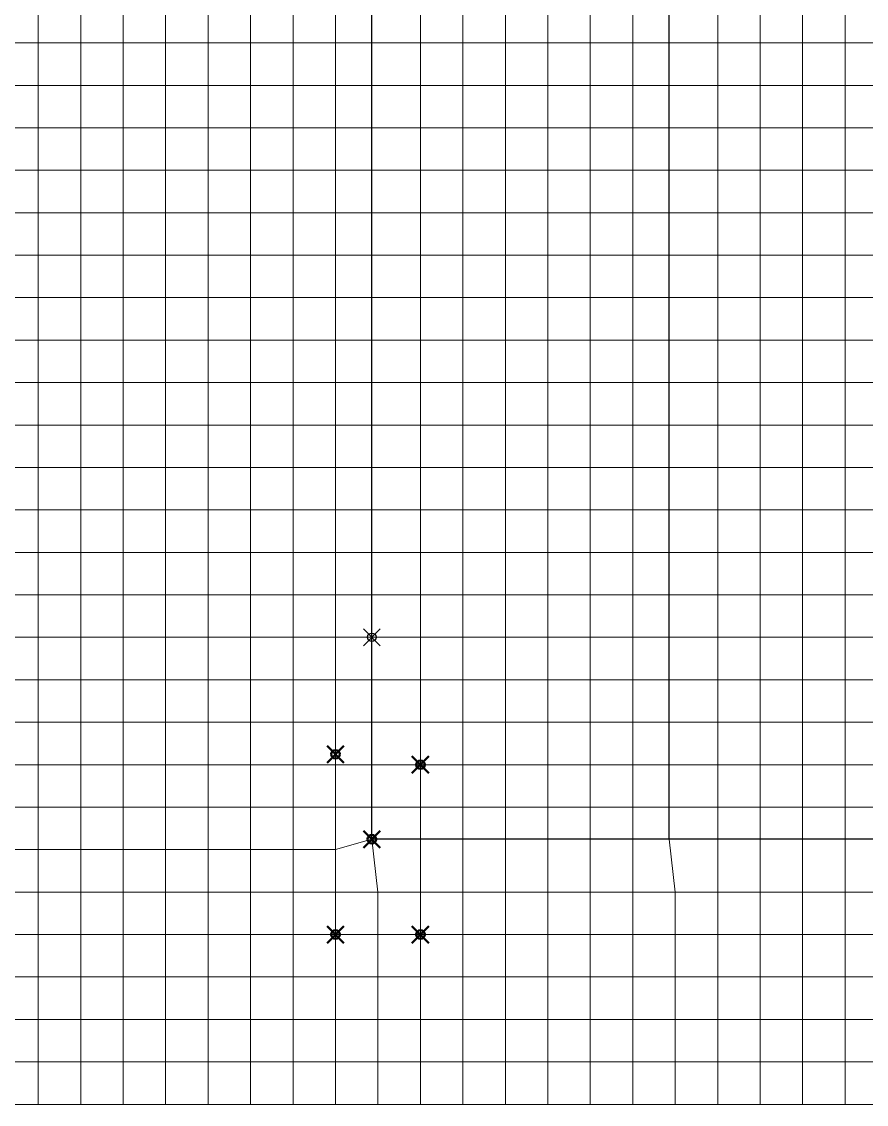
# Model space of a CAD drawing. Header units: inches. Extents: x 0 to 43.9, y -17.3 to 19.6.
# Drawn here: x 11.65 to 16.62, y 0 to 6.38 of the extents above; entities that cross this region are included whole.
import ezdxf

# ---------------------------------------------------------------- set-up
doc = ezdxf.new("R2010")
doc.units = ezdxf.units.IN
doc.header["$MEASUREMENT"] = 0
doc.header["$PDMODE"] = 35
doc.header["$PDSIZE"] = 0.05
doc.layers.add('POINTS', color=5, linetype='Continuous')
for name, color, linetype, lineweight in [('SAP.Columns', 170, 'Continuous', 50), ('SAP.Deck', 41, 'Continuous', 15), ('SAP.Slab 30cm', 11, 'Continuous', 15), ('SAP.Steel BeaM', 130, 'Continuous', 30), ('SAP.WL Load', 104, 'Continuous', 20)]:
    doc.layers.add(name, color=color, linetype=linetype, lineweight=lineweight)

msp = doc.modelspace()

# ---------------------------------------------------------------- linework, layer by layer
at = {"layer": 'POINTS'}
msp.add_point((13.7139, 2.75), dxfattribs=at)
at = {"layer": 'SAP.Columns'}
for p in [(13.5, 2.0612), (14, 2), (13.7139, 1.5612), (13.5, 1), (14, 1)]:
    msp.add_point(p, dxfattribs=at)
at = {"layer": 'SAP.Deck'}
for points in [[(13.7139, 6.25), (14, 6.25), (14, 6.5), (13.7139, 6.5)], [(14, 6.25), (14.25, 6.25), (14.25, 6.5), (14, 6.5)], [(14.25, 6.25), (14.5, 6.25), (14.5, 6.5), (14.25, 6.5)], [(14.5, 6.25), (14.75, 6.25), (14.75, 6.5), (14.5, 6.5)], [(14.75, 6.25), (15, 6.25), (15, 6.5), (14.75, 6.5)], [(15, 6.25), (15.25, 6.25), (15.25, 6.5), (15, 6.5)], [(15.25, 6.25), (15.4639, 6.25), (15.4639, 6.5), (15.25, 6.5)], [(15.4639, 6.25), (15.75, 6.25), (15.75, 6.5), (15.4639, 6.5)], [(15.75, 6.25), (16, 6.25), (16, 6.5), (15.75, 6.5)], [(16, 6.25), (16.25, 6.25), (16.25, 6.5), (16, 6.5)], [(16.25, 6.25), (16.5, 6.25), (16.5, 6.5), (16.25, 6.5)], [(16.5, 6.25), (16.75, 6.25), (16.75, 6.5), (16.5, 6.5)], [(13.7139, 6), (14, 6), (14, 6.25), (13.7139, 6.25)], [(14, 6), (14.25, 6), (14.25, 6.25), (14, 6.25)], [(14.25, 6), (14.5, 6), (14.5, 6.25), (14.25, 6.25)], [(14.5, 6), (14.75, 6), (14.75, 6.25), (14.5, 6.25)], [(14.75, 6), (15, 6), (15, 6.25), (14.75, 6.25)], [(15, 6), (15.25, 6), (15.25, 6.25), (15, 6.25)], [(15.25, 6), (15.4639, 6), (15.4639, 6.25), (15.25, 6.25)], [(15.4639, 6), (15.75, 6), (15.75, 6.25), (15.4639, 6.25)], [(15.75, 6), (16, 6), (16, 6.25), (15.75, 6.25)], [(16, 6), (16.25, 6), (16.25, 6.25), (16, 6.25)], [(16.25, 6), (16.5, 6), (16.5, 6.25), (16.25, 6.25)], [(16.5, 6), (16.75, 6), (16.75, 6.25), (16.5, 6.25)], [(13.7139, 5.75), (14, 5.75), (14, 6), (13.7139, 6)], [(14, 5.75), (14.25, 5.75), (14.25, 6), (14, 6)], [(14.25, 5.75), (14.5, 5.75), (14.5, 6), (14.25, 6)], [(14.5, 5.75), (14.75, 5.75), (14.75, 6), (14.5, 6)], [(14.75, 5.75), (15, 5.75), (15, 6), (14.75, 6)], [(15, 5.75), (15.25, 5.75), (15.25, 6), (15, 6)], [(15.25, 5.75), (15.4639, 5.75), (15.4639, 6), (15.25, 6)], [(15.4639, 5.75), (15.75, 5.75), (15.75, 6), (15.4639, 6)], [(15.75, 5.75), (16, 5.75), (16, 6), (15.75, 6)], [(16, 5.75), (16.25, 5.75), (16.25, 6), (16, 6)], [(16.25, 5.75), (16.5, 5.75), (16.5, 6), (16.25, 6)], [(16.5, 5.75), (16.75, 5.75), (16.75, 6), (16.5, 6)], [(13.7139, 5.5), (14, 5.5), (14, 5.75), (13.7139, 5.75)], [(14, 5.5), (14.25, 5.5), (14.25, 5.75), (14, 5.75)], [(14.25, 5.5), (14.5, 5.5), (14.5, 5.75), (14.25, 5.75)], [(14.5, 5.5), (14.75, 5.5), (14.75, 5.75), (14.5, 5.75)], [(14.75, 5.5), (15, 5.5), (15, 5.75), (14.75, 5.75)], [(15, 5.5), (15.25, 5.5), (15.25, 5.75), (15, 5.75)], [(15.25, 5.5), (15.4639, 5.5), (15.4639, 5.75), (15.25, 5.75)], [(15.4639, 5.5), (15.75, 5.5), (15.75, 5.75), (15.4639, 5.75)], [(15.75, 5.5), (16, 5.5), (16, 5.75), (15.75, 5.75)], [(16, 5.5), (16.25, 5.5), (16.25, 5.75), (16, 5.75)], [(16.25, 5.5), (16.5, 5.5), (16.5, 5.75), (16.25, 5.75)], [(16.5, 5.5), (16.75, 5.5), (16.75, 5.75), (16.5, 5.75)], [(13.7139, 5.25), (14, 5.25), (14, 5.5), (13.7139, 5.5)], [(14, 5.25), (14.25, 5.25), (14.25, 5.5), (14, 5.5)], [(14.25, 5.25), (14.5, 5.25), (14.5, 5.5), (14.25, 5.5)], [(14.5, 5.25), (14.75, 5.25), (14.75, 5.5), (14.5, 5.5)], [(14.75, 5.25), (15, 5.25), (15, 5.5), (14.75, 5.5)], [(15, 5.25), (15.25, 5.25), (15.25, 5.5), (15, 5.5)], [(15.25, 5.25), (15.4639, 5.25), (15.4639, 5.5), (15.25, 5.5)], [(15.4639, 5.25), (15.75, 5.25), (15.75, 5.5), (15.4639, 5.5)], [(15.75, 5.25), (16, 5.25), (16, 5.5), (15.75, 5.5)], [(16, 5.25), (16.25, 5.25), (16.25, 5.5), (16, 5.5)], [(16.25, 5.25), (16.5, 5.25), (16.5, 5.5), (16.25, 5.5)], [(16.5, 5.25), (16.75, 5.25), (16.75, 5.5), (16.5, 5.5)], [(13.7139, 5), (14, 5), (14, 5.25), (13.7139, 5.25)], [(14, 5), (14.25, 5), (14.25, 5.25), (14, 5.25)], [(14.25, 5), (14.5, 5), (14.5, 5.25), (14.25, 5.25)], [(14.5, 5), (14.75, 5), (14.75, 5.25), (14.5, 5.25)], [(14.75, 5), (15, 5), (15, 5.25), (14.75, 5.25)], [(15, 5), (15.25, 5), (15.25, 5.25), (15, 5.25)], [(15.25, 5), (15.4639, 5), (15.4639, 5.25), (15.25, 5.25)], [(15.4639, 5), (15.75, 5), (15.75, 5.25), (15.4639, 5.25)], [(15.75, 5), (16, 5), (16, 5.25), (15.75, 5.25)], [(16, 5), (16.25, 5), (16.25, 5.25), (16, 5.25)], [(16.25, 5), (16.5, 5), (16.5, 5.25), (16.25, 5.25)], [(16.5, 5), (16.75, 5), (16.75, 5.25), (16.5, 5.25)], [(13.7139, 4.75), (14, 4.75), (14, 5), (13.7139, 5)], [(14, 4.75), (14.25, 4.75), (14.25, 5), (14, 5)], [(14.25, 4.75), (14.5, 4.75), (14.5, 5), (14.25, 5)], [(14.5, 4.75), (14.75, 4.75), (14.75, 5), (14.5, 5)], [(14.75, 4.75), (15, 4.75), (15, 5), (14.75, 5)], [(15, 4.75), (15.25, 4.75), (15.25, 5), (15, 5)], [(15.25, 4.75), (15.4639, 4.75), (15.4639, 5), (15.25, 5)], [(15.4639, 4.75), (15.75, 4.75), (15.75, 5), (15.4639, 5)], [(15.75, 4.75), (16, 4.75), (16, 5), (15.75, 5)], [(16, 4.75), (16.25, 4.75), (16.25, 5), (16, 5)], [(16.25, 4.75), (16.5, 4.75), (16.5, 5), (16.25, 5)], [(16.5, 4.75), (16.75, 4.75), (16.75, 5), (16.5, 5)], [(13.7139, 4.5), (14, 4.5), (14, 4.75), (13.7139, 4.75)], [(14, 4.5), (14.25, 4.5), (14.25, 4.75), (14, 4.75)], [(14.25, 4.5), (14.5, 4.5), (14.5, 4.75), (14.25, 4.75)], [(14.5, 4.5), (14.75, 4.5), (14.75, 4.75), (14.5, 4.75)], [(14.75, 4.5), (15, 4.5), (15, 4.75), (14.75, 4.75)], [(15, 4.5), (15.25, 4.5), (15.25, 4.75), (15, 4.75)], [(15.25, 4.5), (15.4639, 4.5), (15.4639, 4.75), (15.25, 4.75)], [(15.4639, 4.5), (15.75, 4.5), (15.75, 4.75), (15.4639, 4.75)], [(15.75, 4.5), (16, 4.5), (16, 4.75), (15.75, 4.75)], [(16, 4.5), (16.25, 4.5), (16.25, 4.75), (16, 4.75)], [(16.25, 4.5), (16.5, 4.5), (16.5, 4.75), (16.25, 4.75)], [(16.5, 4.5), (16.75, 4.5), (16.75, 4.75), (16.5, 4.75)], [(13.7139, 4.25), (14, 4.25), (14, 4.5), (13.7139, 4.5)], [(14, 4.25), (14.25, 4.25), (14.25, 4.5), (14, 4.5)], [(14.25, 4.25), (14.5, 4.25), (14.5, 4.5), (14.25, 4.5)], [(14.5, 4.25), (14.75, 4.25), (14.75, 4.5), (14.5, 4.5)], [(14.75, 4.25), (15, 4.25), (15, 4.5), (14.75, 4.5)], [(15, 4.25), (15.25, 4.25), (15.25, 4.5), (15, 4.5)], [(15.25, 4.25), (15.4639, 4.25), (15.4639, 4.5), (15.25, 4.5)], [(15.4639, 4.25), (15.75, 4.25), (15.75, 4.5), (15.4639, 4.5)], [(15.75, 4.25), (16, 4.25), (16, 4.5), (15.75, 4.5)], [(16, 4.25), (16.25, 4.25), (16.25, 4.5), (16, 4.5)], [(16.25, 4.25), (16.5, 4.25), (16.5, 4.5), (16.25, 4.5)], [(16.5, 4.25), (16.75, 4.25), (16.75, 4.5), (16.5, 4.5)], [(13.7139, 4), (14, 4), (14, 4.25), (13.7139, 4.25)], [(14, 4), (14.25, 4), (14.25, 4.25), (14, 4.25)], [(14.25, 4), (14.5, 4), (14.5, 4.25), (14.25, 4.25)], [(14.5, 4), (14.75, 4), (14.75, 4.25), (14.5, 4.25)], [(14.75, 4), (15, 4), (15, 4.25), (14.75, 4.25)], [(15, 4), (15.25, 4), (15.25, 4.25), (15, 4.25)], [(15.25, 4), (15.4639, 4), (15.4639, 4.25), (15.25, 4.25)], [(15.4639, 4), (15.75, 4), (15.75, 4.25), (15.4639, 4.25)], [(15.75, 4), (16, 4), (16, 4.25), (15.75, 4.25)], [(16, 4), (16.25, 4), (16.25, 4.25), (16, 4.25)], [(16.25, 4), (16.5, 4), (16.5, 4.25), (16.25, 4.25)], [(16.5, 4), (16.75, 4), (16.75, 4.25), (16.5, 4.25)], [(13.7139, 3.75), (14, 3.75), (14, 4), (13.7139, 4)], [(14, 3.75), (14.25, 3.75), (14.25, 4), (14, 4)], [(14.25, 3.75), (14.5, 3.75), (14.5, 4), (14.25, 4)], [(14.5, 3.75), (14.75, 3.75), (14.75, 4), (14.5, 4)], [(14.75, 3.75), (15, 3.75), (15, 4), (14.75, 4)], [(15, 3.75), (15.25, 3.75), (15.25, 4), (15, 4)], [(15.25, 3.75), (15.4639, 3.75), (15.4639, 4), (15.25, 4)], [(15.4639, 3.75), (15.75, 3.75), (15.75, 4), (15.4639, 4)], [(15.75, 3.75), (16, 3.75), (16, 4), (15.75, 4)], [(16, 3.75), (16.25, 3.75), (16.25, 4), (16, 4)], [(16.25, 3.75), (16.5, 3.75), (16.5, 4), (16.25, 4)], [(16.5, 3.75), (16.75, 3.75), (16.75, 4), (16.5, 4)], [(13.7139, 3.5), (14, 3.5), (14, 3.75), (13.7139, 3.75)], [(14, 3.5), (14.25, 3.5), (14.25, 3.75), (14, 3.75)], [(14.25, 3.5), (14.5, 3.5), (14.5, 3.75), (14.25, 3.75)], [(14.5, 3.5), (14.75, 3.5), (14.75, 3.75), (14.5, 3.75)], [(14.75, 3.5), (15, 3.5), (15, 3.75), (14.75, 3.75)], [(15, 3.5), (15.25, 3.5), (15.25, 3.75), (15, 3.75)], [(15.25, 3.5), (15.4639, 3.5), (15.4639, 3.75), (15.25, 3.75)], [(15.4639, 3.5), (15.75, 3.5), (15.75, 3.75), (15.4639, 3.75)], [(15.75, 3.5), (16, 3.5), (16, 3.75), (15.75, 3.75)], [(16, 3.5), (16.25, 3.5), (16.25, 3.75), (16, 3.75)], [(16.25, 3.5), (16.5, 3.5), (16.5, 3.75), (16.25, 3.75)], [(16.5, 3.5), (16.75, 3.5), (16.75, 3.75), (16.5, 3.75)], [(13.7139, 3.25), (14, 3.25), (14, 3.5), (13.7139, 3.5)], [(14, 3.25), (14.25, 3.25), (14.25, 3.5), (14, 3.5)], [(14.25, 3.25), (14.5, 3.25), (14.5, 3.5), (14.25, 3.5)], [(14.5, 3.25), (14.75, 3.25), (14.75, 3.5), (14.5, 3.5)], [(14.75, 3.25), (15, 3.25), (15, 3.5), (14.75, 3.5)], [(15, 3.25), (15.25, 3.25), (15.25, 3.5), (15, 3.5)], [(15.25, 3.25), (15.4639, 3.25), (15.4639, 3.5), (15.25, 3.5)], [(15.4639, 3.25), (15.75, 3.25), (15.75, 3.5), (15.4639, 3.5)], [(15.75, 3.25), (16, 3.25), (16, 3.5), (15.75, 3.5)], [(16, 3.25), (16.25, 3.25), (16.25, 3.5), (16, 3.5)], [(16.25, 3.25), (16.5, 3.25), (16.5, 3.5), (16.25, 3.5)], [(16.5, 3.25), (16.75, 3.25), (16.75, 3.5), (16.5, 3.5)], [(13.7139, 3), (14, 3), (14, 3.25), (13.7139, 3.25)], [(14, 3), (14.25, 3), (14.25, 3.25), (14, 3.25)], [(14.25, 3), (14.5, 3), (14.5, 3.25), (14.25, 3.25)], [(14.5, 3), (14.75, 3), (14.75, 3.25), (14.5, 3.25)], [(14.75, 3), (15, 3), (15, 3.25), (14.75, 3.25)], [(15, 3), (15.25, 3), (15.25, 3.25), (15, 3.25)], [(15.25, 3), (15.4639, 3), (15.4639, 3.25), (15.25, 3.25)], [(15.4639, 3), (15.75, 3), (15.75, 3.25), (15.4639, 3.25)], [(15.75, 3), (16, 3), (16, 3.25), (15.75, 3.25)], [(16, 3), (16.25, 3), (16.25, 3.25), (16, 3.25)], [(16.25, 3), (16.5, 3), (16.5, 3.25), (16.25, 3.25)], [(16.5, 3), (16.75, 3), (16.75, 3.25), (16.5, 3.25)], [(13.7139, 2.75), (14, 2.75), (14, 3), (13.7139, 3)], [(14, 2.75), (14.25, 2.75), (14.25, 3), (14, 3)], [(14.25, 2.75), (14.5, 2.75), (14.5, 3), (14.25, 3)], [(14.5, 2.75), (14.75, 2.75), (14.75, 3), (14.5, 3)], [(14.75, 2.75), (15, 2.75), (15, 3), (14.75, 3)], [(15, 2.75), (15.25, 2.75), (15.25, 3), (15, 3)], [(15.25, 2.75), (15.4639, 2.75), (15.4639, 3), (15.25, 3)], [(15.4639, 2.75), (15.75, 2.75), (15.75, 3), (15.4639, 3)], [(15.75, 2.75), (16, 2.75), (16, 3), (15.75, 3)], [(16, 2.75), (16.25, 2.75), (16.25, 3), (16, 3)], [(16.25, 2.75), (16.5, 2.75), (16.5, 3), (16.25, 3)], [(16.5, 2.75), (16.75, 2.75), (16.75, 3), (16.5, 3)], [(13.7139, 2.5), (14, 2.5), (14, 2.75), (13.7139, 2.75)], [(14, 2.5), (14.25, 2.5), (14.25, 2.75), (14, 2.75)], [(14.25, 2.5), (14.5, 2.5), (14.5, 2.75), (14.25, 2.75)], [(14.5, 2.5), (14.75, 2.5), (14.75, 2.75), (14.5, 2.75)], [(14.75, 2.5), (15, 2.5), (15, 2.75), (14.75, 2.75)], [(15, 2.5), (15.25, 2.5), (15.25, 2.75), (15, 2.75)], [(15.25, 2.5), (15.4639, 2.5), (15.4639, 2.75), (15.25, 2.75)], [(15.4639, 2.5), (15.75, 2.5), (15.75, 2.75), (15.4639, 2.75)], [(15.75, 2.5), (16, 2.5), (16, 2.75), (15.75, 2.75)], [(16, 2.5), (16.25, 2.5), (16.25, 2.75), (16, 2.75)], [(16.25, 2.5), (16.5, 2.5), (16.5, 2.75), (16.25, 2.75)], [(16.5, 2.5), (16.75, 2.5), (16.75, 2.75), (16.5, 2.75)], [(13.7139, 2.25), (14, 2.25), (14, 2.5), (13.7139, 2.5)], [(14, 2.25), (14.25, 2.25), (14.25, 2.5), (14, 2.5)], [(14.25, 2.25), (14.5, 2.25), (14.5, 2.5), (14.25, 2.5)], [(14.5, 2.25), (14.75, 2.25), (14.75, 2.5), (14.5, 2.5)], [(14.75, 2.25), (15, 2.25), (15, 2.5), (14.75, 2.5)], [(15, 2.25), (15.25, 2.25), (15.25, 2.5), (15, 2.5)], [(15.25, 2.25), (15.4639, 2.25), (15.4639, 2.5), (15.25, 2.5)], [(15.4639, 2.25), (15.75, 2.25), (15.75, 2.5), (15.4639, 2.5)], [(15.75, 2.25), (16, 2.25), (16, 2.5), (15.75, 2.5)], [(16, 2.25), (16.25, 2.25), (16.25, 2.5), (16, 2.5)], [(16.25, 2.25), (16.5, 2.25), (16.5, 2.5), (16.25, 2.5)], [(16.5, 2.25), (16.75, 2.25), (16.75, 2.5), (16.5, 2.5)], [(13.7139, 2), (14, 2), (14, 2.25), (13.7139, 2.25)], [(14, 2), (14.25, 2), (14.25, 2.25), (14, 2.25)], [(14.25, 2), (14.5, 2), (14.5, 2.25), (14.25, 2.25)], [(14.5, 2), (14.75, 2), (14.75, 2.25), (14.5, 2.25)], [(14.75, 2), (15, 2), (15, 2.25), (14.75, 2.25)], [(15, 2), (15.25, 2), (15.25, 2.25), (15, 2.25)], [(15.25, 2), (15.4639, 2), (15.4639, 2.25), (15.25, 2.25)], [(15.4639, 2), (15.75, 2), (15.75, 2.25), (15.4639, 2.25)], [(15.75, 2), (16, 2), (16, 2.25), (15.75, 2.25)], [(16, 2), (16.25, 2), (16.25, 2.25), (16, 2.25)], [(16.25, 2), (16.5, 2), (16.5, 2.25), (16.25, 2.25)], [(16.5, 2), (16.75, 2), (16.75, 2.25), (16.5, 2.25)], [(13.7139, 1.75), (14, 1.75), (14, 2), (13.7139, 2)], [(14, 1.75), (14.25, 1.75), (14.25, 2), (14, 2)], [(14.25, 1.75), (14.5, 1.75), (14.5, 2), (14.25, 2)], [(14.5, 1.75), (14.75, 1.75), (14.75, 2), (14.5, 2)], [(14.75, 1.75), (15, 1.75), (15, 2), (14.75, 2)], [(15, 1.75), (15.25, 1.75), (15.25, 2), (15, 2)], [(15.25, 1.75), (15.4639, 1.75), (15.4639, 2), (15.25, 2)], [(15.4639, 1.75), (15.75, 1.75), (15.75, 2), (15.4639, 2)], [(15.75, 1.75), (16, 1.75), (16, 2), (15.75, 2)], [(16, 1.75), (16.25, 1.75), (16.25, 2), (16, 2)], [(16.25, 1.75), (16.5, 1.75), (16.5, 2), (16.25, 2)], [(16.5, 1.75), (16.75, 1.75), (16.75, 2), (16.5, 2)], [(13.7139, 1.5612), (14, 1.5612), (14, 1.75), (13.7139, 1.75)], [(14, 1.5612), (14.25, 1.5612), (14.25, 1.75), (14, 1.75)], [(14.25, 1.5612), (14.5, 1.5612), (14.5, 1.75), (14.25, 1.75)], [(14.5, 1.5612), (14.75, 1.5612), (14.75, 1.75), (14.5, 1.75)], [(14.75, 1.5612), (15, 1.5612), (15, 1.75), (14.75, 1.75)], [(15, 1.5612), (15.25, 1.5612), (15.25, 1.75), (15, 1.75)], [(15.25, 1.5612), (15.4639, 1.5612), (15.4639, 1.75), (15.25, 1.75)], [(15.4639, 1.5612), (15.75, 1.5612), (15.75, 1.75), (15.4639, 1.75)], [(15.75, 1.5612), (16, 1.5612), (16, 1.75), (15.75, 1.75)], [(16, 1.5612), (16.25, 1.5612), (16.25, 1.75), (16, 1.75)], [(16.25, 1.5612), (16.5, 1.5612), (16.5, 1.75), (16.25, 1.75)], [(16.5, 1.5612), (16.75, 1.5612), (16.75, 1.75), (16.5, 1.75)]]:
    msp.add_3dface(points, dxfattribs=at)
at = {"layer": 'SAP.Slab 30cm'}
for points in [[(11.5, 6.25), (11.75, 6.25), (11.75, 6.5), (11.5, 6.5)], [(11.75, 6.25), (12, 6.25), (12, 6.5), (11.75, 6.5)], [(12, 6.25), (12.25, 6.25), (12.25, 6.5), (12, 6.5)], [(12.25, 6.25), (12.5, 6.25), (12.5, 6.5), (12.25, 6.5)], [(12.5, 6.25), (12.75, 6.25), (12.75, 6.5), (12.5, 6.5)], [(12.75, 6.25), (13, 6.25), (13, 6.5), (12.75, 6.5)], [(13, 6.25), (13.25, 6.25), (13.25, 6.5), (13, 6.5)], [(13.25, 6.25), (13.5, 6.25), (13.5, 6.5), (13.25, 6.5)], [(13.5, 6.25), (13.7139, 6.25), (13.7139, 6.5), (13.5, 6.5)], [(11.5, 6), (11.75, 6), (11.75, 6.25), (11.5, 6.25)], [(11.75, 6), (12, 6), (12, 6.25), (11.75, 6.25)], [(12, 6), (12.25, 6), (12.25, 6.25), (12, 6.25)], [(12.25, 6), (12.5, 6), (12.5, 6.25), (12.25, 6.25)], [(12.5, 6), (12.75, 6), (12.75, 6.25), (12.5, 6.25)], [(12.75, 6), (13, 6), (13, 6.25), (12.75, 6.25)], [(13, 6), (13.25, 6), (13.25, 6.25), (13, 6.25)], [(13.25, 6), (13.5, 6), (13.5, 6.25), (13.25, 6.25)], [(13.5, 6), (13.7139, 6), (13.7139, 6.25), (13.5, 6.25)], [(11.5, 5.75), (11.75, 5.75), (11.75, 6), (11.5, 6)], [(11.75, 5.75), (12, 5.75), (12, 6), (11.75, 6)], [(12, 5.75), (12.25, 5.75), (12.25, 6), (12, 6)], [(12.25, 5.75), (12.5, 5.75), (12.5, 6), (12.25, 6)], [(12.5, 5.75), (12.75, 5.75), (12.75, 6), (12.5, 6)], [(12.75, 5.75), (13, 5.75), (13, 6), (12.75, 6)], [(13, 5.75), (13.25, 5.75), (13.25, 6), (13, 6)], [(13.25, 5.75), (13.5, 5.75), (13.5, 6), (13.25, 6)], [(13.5, 5.75), (13.7139, 5.75), (13.7139, 6), (13.5, 6)], [(11.5, 5.5), (11.75, 5.5), (11.75, 5.75), (11.5, 5.75)], [(11.75, 5.5), (12, 5.5), (12, 5.75), (11.75, 5.75)], [(12, 5.5), (12.25, 5.5), (12.25, 5.75), (12, 5.75)], [(12.25, 5.5), (12.5, 5.5), (12.5, 5.75), (12.25, 5.75)], [(12.5, 5.5), (12.75, 5.5), (12.75, 5.75), (12.5, 5.75)], [(12.75, 5.5), (13, 5.5), (13, 5.75), (12.75, 5.75)], [(13, 5.5), (13.25, 5.5), (13.25, 5.75), (13, 5.75)], [(13.25, 5.5), (13.5, 5.5), (13.5, 5.75), (13.25, 5.75)], [(13.5, 5.5), (13.7139, 5.5), (13.7139, 5.75), (13.5, 5.75)], [(11.5, 5.25), (11.75, 5.25), (11.75, 5.5), (11.5, 5.5)], [(11.75, 5.25), (12, 5.25), (12, 5.5), (11.75, 5.5)], [(12, 5.25), (12.25, 5.25), (12.25, 5.5), (12, 5.5)], [(12.25, 5.25), (12.5, 5.25), (12.5, 5.5), (12.25, 5.5)], [(12.5, 5.25), (12.75, 5.25), (12.75, 5.5), (12.5, 5.5)], [(12.75, 5.25), (13, 5.25), (13, 5.5), (12.75, 5.5)], [(13, 5.25), (13.25, 5.25), (13.25, 5.5), (13, 5.5)], [(13.25, 5.25), (13.5, 5.25), (13.5, 5.5), (13.25, 5.5)], [(13.5, 5.25), (13.7139, 5.25), (13.7139, 5.5), (13.5, 5.5)], [(11.5, 5), (11.75, 5), (11.75, 5.25), (11.5, 5.25)], [(11.75, 5), (12, 5), (12, 5.25), (11.75, 5.25)], [(12, 5), (12.25, 5), (12.25, 5.25), (12, 5.25)], [(12.25, 5), (12.5, 5), (12.5, 5.25), (12.25, 5.25)], [(12.5, 5), (12.75, 5), (12.75, 5.25), (12.5, 5.25)], [(12.75, 5), (13, 5), (13, 5.25), (12.75, 5.25)], [(13, 5), (13.25, 5), (13.25, 5.25), (13, 5.25)], [(13.25, 5), (13.5, 5), (13.5, 5.25), (13.25, 5.25)], [(13.5, 5), (13.7139, 5), (13.7139, 5.25), (13.5, 5.25)], [(11.5, 4.75), (11.75, 4.75), (11.75, 5), (11.5, 5)], [(11.75, 4.75), (12, 4.75), (12, 5), (11.75, 5)], [(12, 4.75), (12.25, 4.75), (12.25, 5), (12, 5)], [(12.25, 4.75), (12.5, 4.75), (12.5, 5), (12.25, 5)], [(12.5, 4.75), (12.75, 4.75), (12.75, 5), (12.5, 5)], [(12.75, 4.75), (13, 4.75), (13, 5), (12.75, 5)], [(13, 4.75), (13.25, 4.75), (13.25, 5), (13, 5)], [(13.25, 4.75), (13.5, 4.75), (13.5, 5), (13.25, 5)], [(13.5, 4.75), (13.7139, 4.75), (13.7139, 5), (13.5, 5)], [(11.5, 4.5), (11.75, 4.5), (11.75, 4.75), (11.5, 4.75)], [(11.75, 4.5), (12, 4.5), (12, 4.75), (11.75, 4.75)], [(12, 4.5), (12.25, 4.5), (12.25, 4.75), (12, 4.75)], [(12.25, 4.5), (12.5, 4.5), (12.5, 4.75), (12.25, 4.75)], [(12.5, 4.5), (12.75, 4.5), (12.75, 4.75), (12.5, 4.75)], [(12.75, 4.5), (13, 4.5), (13, 4.75), (12.75, 4.75)], [(13, 4.5), (13.25, 4.5), (13.25, 4.75), (13, 4.75)], [(13.25, 4.5), (13.5, 4.5), (13.5, 4.75), (13.25, 4.75)], [(13.5, 4.5), (13.7139, 4.5), (13.7139, 4.75), (13.5, 4.75)], [(11.5, 4.25), (11.75, 4.25), (11.75, 4.5), (11.5, 4.5)], [(11.75, 4.25), (12, 4.25), (12, 4.5), (11.75, 4.5)], [(12, 4.25), (12.25, 4.25), (12.25, 4.5), (12, 4.5)], [(12.25, 4.25), (12.5, 4.25), (12.5, 4.5), (12.25, 4.5)], [(12.5, 4.25), (12.75, 4.25), (12.75, 4.5), (12.5, 4.5)], [(12.75, 4.25), (13, 4.25), (13, 4.5), (12.75, 4.5)], [(13, 4.25), (13.25, 4.25), (13.25, 4.5), (13, 4.5)], [(13.25, 4.25), (13.5, 4.25), (13.5, 4.5), (13.25, 4.5)], [(13.5, 4.25), (13.7139, 4.25), (13.7139, 4.5), (13.5, 4.5)], [(11.5, 4), (11.75, 4), (11.75, 4.25), (11.5, 4.25)], [(11.75, 4), (12, 4), (12, 4.25), (11.75, 4.25)], [(12, 4), (12.25, 4), (12.25, 4.25), (12, 4.25)], [(12.25, 4), (12.5, 4), (12.5, 4.25), (12.25, 4.25)], [(12.5, 4), (12.75, 4), (12.75, 4.25), (12.5, 4.25)], [(12.75, 4), (13, 4), (13, 4.25), (12.75, 4.25)], [(13, 4), (13.25, 4), (13.25, 4.25), (13, 4.25)], [(13.25, 4), (13.5, 4), (13.5, 4.25), (13.25, 4.25)], [(13.5, 4), (13.7139, 4), (13.7139, 4.25), (13.5, 4.25)], [(11.5, 3.75), (11.75, 3.75), (11.75, 4), (11.5, 4)], [(11.75, 3.75), (12, 3.75), (12, 4), (11.75, 4)], [(12, 3.75), (12.25, 3.75), (12.25, 4), (12, 4)], [(12.25, 3.75), (12.5, 3.75), (12.5, 4), (12.25, 4)], [(12.5, 3.75), (12.75, 3.75), (12.75, 4), (12.5, 4)], [(12.75, 3.75), (13, 3.75), (13, 4), (12.75, 4)], [(13, 3.75), (13.25, 3.75), (13.25, 4), (13, 4)], [(13.25, 3.75), (13.5, 3.75), (13.5, 4), (13.25, 4)], [(13.5, 3.75), (13.7139, 3.75), (13.7139, 4), (13.5, 4)], [(11.5, 3.5), (11.75, 3.5), (11.75, 3.75), (11.5, 3.75)], [(11.75, 3.5), (12, 3.5), (12, 3.75), (11.75, 3.75)], [(12, 3.5), (12.25, 3.5), (12.25, 3.75), (12, 3.75)], [(12.25, 3.5), (12.5, 3.5), (12.5, 3.75), (12.25, 3.75)], [(12.5, 3.5), (12.75, 3.5), (12.75, 3.75), (12.5, 3.75)], [(12.75, 3.5), (13, 3.5), (13, 3.75), (12.75, 3.75)], [(13, 3.5), (13.25, 3.5), (13.25, 3.75), (13, 3.75)], [(13.25, 3.5), (13.5, 3.5), (13.5, 3.75), (13.25, 3.75)], [(13.5, 3.5), (13.7139, 3.5), (13.7139, 3.75), (13.5, 3.75)], [(11.5, 3.25), (11.75, 3.25), (11.75, 3.5), (11.5, 3.5)], [(11.75, 3.25), (12, 3.25), (12, 3.5), (11.75, 3.5)], [(12, 3.25), (12.25, 3.25), (12.25, 3.5), (12, 3.5)], [(12.25, 3.25), (12.5, 3.25), (12.5, 3.5), (12.25, 3.5)], [(12.5, 3.25), (12.75, 3.25), (12.75, 3.5), (12.5, 3.5)], [(12.75, 3.25), (13, 3.25), (13, 3.5), (12.75, 3.5)], [(13, 3.25), (13.25, 3.25), (13.25, 3.5), (13, 3.5)], [(13.25, 3.25), (13.5, 3.25), (13.5, 3.5), (13.25, 3.5)], [(13.5, 3.25), (13.7139, 3.25), (13.7139, 3.5), (13.5, 3.5)], [(11.5, 3), (11.75, 3), (11.75, 3.25), (11.5, 3.25)], [(11.75, 3), (12, 3), (12, 3.25), (11.75, 3.25)], [(12, 3), (12.25, 3), (12.25, 3.25), (12, 3.25)], [(12.25, 3), (12.5, 3), (12.5, 3.25), (12.25, 3.25)], [(12.5, 3), (12.75, 3), (12.75, 3.25), (12.5, 3.25)], [(12.75, 3), (13, 3), (13, 3.25), (12.75, 3.25)], [(13, 3), (13.25, 3), (13.25, 3.25), (13, 3.25)], [(13.25, 3), (13.5, 3), (13.5, 3.25), (13.25, 3.25)], [(13.5, 3), (13.7139, 3), (13.7139, 3.25), (13.5, 3.25)], [(11.5, 2.75), (11.75, 2.75), (11.75, 3), (11.5, 3)], [(11.75, 2.75), (12, 2.75), (12, 3), (11.75, 3)], [(12, 2.75), (12.25, 2.75), (12.25, 3), (12, 3)], [(12.25, 2.75), (12.5, 2.75), (12.5, 3), (12.25, 3)], [(12.5, 2.75), (12.75, 2.75), (12.75, 3), (12.5, 3)], [(12.75, 2.75), (13, 2.75), (13, 3), (12.75, 3)], [(13, 2.75), (13.25, 2.75), (13.25, 3), (13, 3)], [(13.25, 2.75), (13.5, 2.75), (13.5, 3), (13.25, 3)], [(13.5, 2.75), (13.7139, 2.75), (13.7139, 3), (13.5, 3)], [(11.5, 2.5), (11.75, 2.5), (11.75, 2.75), (11.5, 2.75)], [(11.75, 2.5), (12, 2.5), (12, 2.75), (11.75, 2.75)], [(12, 2.5), (12.25, 2.5), (12.25, 2.75), (12, 2.75)], [(12.25, 2.5), (12.5, 2.5), (12.5, 2.75), (12.25, 2.75)], [(12.5, 2.5), (12.75, 2.5), (12.75, 2.75), (12.5, 2.75)], [(12.75, 2.5), (13, 2.5), (13, 2.75), (12.75, 2.75)], [(13, 2.5), (13.25, 2.5), (13.25, 2.75), (13, 2.75)], [(13.25, 2.5), (13.5, 2.5), (13.5, 2.75), (13.25, 2.75)], [(13.5, 2.5), (13.7139, 2.5), (13.7139, 2.75), (13.5, 2.75)], [(11.5, 2.25), (11.75, 2.25), (11.75, 2.5), (11.5, 2.5)], [(11.75, 2.25), (12, 2.25), (12, 2.5), (11.75, 2.5)], [(12, 2.25), (12.25, 2.25), (12.25, 2.5), (12, 2.5)], [(12.25, 2.25), (12.5, 2.25), (12.5, 2.5), (12.25, 2.5)], [(12.5, 2.25), (12.75, 2.25), (12.75, 2.5), (12.5, 2.5)], [(12.75, 2.25), (13, 2.25), (13, 2.5), (12.75, 2.5)], [(13, 2.25), (13.25, 2.25), (13.25, 2.5), (13, 2.5)], [(13.25, 2.25), (13.5, 2.25), (13.5, 2.5), (13.25, 2.5)], [(13.5, 2.25), (13.7139, 2.25), (13.7139, 2.5), (13.5, 2.5)], [(11.5, 2), (11.75, 2), (11.75, 2.25), (11.5, 2.25)], [(11.75, 2), (12, 2), (12, 2.25), (11.75, 2.25)], [(12, 2), (12.25, 2), (12.25, 2.25), (12, 2.25)], [(12.25, 2), (12.5, 2), (12.5, 2.25), (12.25, 2.25)], [(12.5, 2), (12.75, 2), (12.75, 2.25), (12.5, 2.25)], [(12.75, 2), (13, 2), (13, 2.25), (12.75, 2.25)], [(13, 2), (13.25, 2), (13.25, 2.25), (13, 2.25)], [(13.25, 2), (13.5, 2), (13.5, 2.25), (13.25, 2.25)], [(13.5, 2), (13.7139, 2), (13.7139, 2.25), (13.5, 2.25)], [(11.5, 1.75), (11.75, 1.75), (11.75, 2), (11.5, 2)], [(11.75, 1.75), (12, 1.75), (12, 2), (11.75, 2)], [(12, 1.75), (12.25, 1.75), (12.25, 2), (12, 2)], [(12.25, 1.75), (12.5, 1.75), (12.5, 2), (12.25, 2)], [(12.5, 1.75), (12.75, 1.75), (12.75, 2), (12.5, 2)], [(12.75, 1.75), (13, 1.75), (13, 2), (12.75, 2)], [(13, 1.75), (13.25, 1.75), (13.25, 2), (13, 2)], [(13.25, 1.75), (13.5, 1.75), (13.5, 2), (13.25, 2)], [(13.5, 1.75), (13.7139, 1.75), (13.7139, 2), (13.5, 2)], [(11.5, 1.5), (11.75, 1.5), (11.75, 1.75), (11.5, 1.75)], [(11.75, 1.5), (12, 1.5), (12, 1.75), (11.75, 1.75)], [(12, 1.5), (12.25, 1.5), (12.25, 1.75), (12, 1.75)], [(12.25, 1.5), (12.5, 1.5), (12.5, 1.75), (12.25, 1.75)], [(12.5, 1.5), (12.75, 1.5), (12.75, 1.75), (12.5, 1.75)], [(12.75, 1.5), (13, 1.5), (13, 1.75), (12.75, 1.75)], [(13, 1.5), (13.25, 1.5), (13.25, 1.75), (13, 1.75)], [(13.25, 1.5), (13.5, 1.5), (13.5, 1.75), (13.25, 1.75)], [(13.5, 1.5), (13.7139, 1.5612), (13.7139, 1.75), (13.5, 1.75)], [(13.5, 1.25), (13.75, 1.25), (13.7139, 1.5612), (13.5, 1.5)], [(13.75, 1.25), (14, 1.25), (14, 1.5612), (13.7139, 1.5612)], [(14, 1.25), (14.25, 1.25), (14.25, 1.5612), (14, 1.5612)], [(14.25, 1.25), (14.5, 1.25), (14.5, 1.5612), (14.25, 1.5612)], [(14.5, 1.25), (14.75, 1.25), (14.75, 1.5612), (14.5, 1.5612)], [(14.75, 1.25), (15, 1.25), (15, 1.5612), (14.75, 1.5612)], [(15, 1.25), (15.25, 1.25), (15.25, 1.5612), (15, 1.5612)], [(15.25, 1.25), (15.5, 1.25), (15.4639, 1.5612), (15.25, 1.5612)], [(15.5, 1.25), (15.75, 1.25), (15.75, 1.5612), (15.4639, 1.5612)], [(15.75, 1.25), (16, 1.25), (16, 1.5612), (15.75, 1.5612)], [(16, 1.25), (16.25, 1.25), (16.25, 1.5612), (16, 1.5612)], [(16.25, 1.25), (16.5, 1.25), (16.5, 1.5612), (16.25, 1.5612)], [(16.5, 1.25), (16.75, 1.25), (16.75, 1.5612), (16.5, 1.5612)], [(11.5, 1.25), (11.75, 1.25), (11.75, 1.5), (11.5, 1.5)], [(11.75, 1.25), (12, 1.25), (12, 1.5), (11.75, 1.5)], [(12, 1.25), (12.25, 1.25), (12.25, 1.5), (12, 1.5)], [(12.25, 1.25), (12.5, 1.25), (12.5, 1.5), (12.25, 1.5)], [(12.5, 1.25), (12.75, 1.25), (12.75, 1.5), (12.5, 1.5)], [(12.75, 1.25), (13, 1.25), (13, 1.5), (12.75, 1.5)], [(13, 1.25), (13.25, 1.25), (13.25, 1.5), (13, 1.5)], [(13.25, 1.25), (13.5, 1.25), (13.5, 1.5), (13.25, 1.5)], [(11.5, 1), (11.75, 1), (11.75, 1.25), (11.5, 1.25)], [(11.75, 1), (12, 1), (12, 1.25), (11.75, 1.25)], [(12, 1), (12.25, 1), (12.25, 1.25), (12, 1.25)], [(12.25, 1), (12.5, 1), (12.5, 1.25), (12.25, 1.25)], [(12.5, 1), (12.75, 1), (12.75, 1.25), (12.5, 1.25)], [(12.75, 1), (13, 1), (13, 1.25), (12.75, 1.25)], [(13, 1), (13.25, 1), (13.25, 1.25), (13, 1.25)], [(13.25, 1), (13.5, 1), (13.5, 1.25), (13.25, 1.25)], [(13.5, 1), (13.75, 1), (13.75, 1.25), (13.5, 1.25)], [(13.75, 1), (14, 1), (14, 1.25), (13.75, 1.25)], [(14, 1), (14.25, 1), (14.25, 1.25), (14, 1.25)], [(14.25, 1), (14.5, 1), (14.5, 1.25), (14.25, 1.25)], [(14.5, 1), (14.75, 1), (14.75, 1.25), (14.5, 1.25)], [(14.75, 1), (15, 1), (15, 1.25), (14.75, 1.25)], [(15, 1), (15.25, 1), (15.25, 1.25), (15, 1.25)], [(15.25, 1), (15.5, 1), (15.5, 1.25), (15.25, 1.25)], [(15.5, 1), (15.75, 1), (15.75, 1.25), (15.5, 1.25)], [(15.75, 1), (16, 1), (16, 1.25), (15.75, 1.25)], [(16, 1), (16.25, 1), (16.25, 1.25), (16, 1.25)], [(16.25, 1), (16.5, 1), (16.5, 1.25), (16.25, 1.25)], [(16.5, 1), (16.75, 1), (16.75, 1.25), (16.5, 1.25)], [(11.5, 0.75), (11.75, 0.75), (11.75, 1), (11.5, 1)], [(11.75, 0.75), (12, 0.75), (12, 1), (11.75, 1)], [(12, 0.75), (12.25, 0.75), (12.25, 1), (12, 1)], [(12.25, 0.75), (12.5, 0.75), (12.5, 1), (12.25, 1)], [(12.5, 0.75), (12.75, 0.75), (12.75, 1), (12.5, 1)], [(12.75, 0.75), (13, 0.75), (13, 1), (12.75, 1)], [(13, 0.75), (13.25, 0.75), (13.25, 1), (13, 1)], [(13.25, 0.75), (13.5, 0.75), (13.5, 1), (13.25, 1)], [(13.5, 0.75), (13.75, 0.75), (13.75, 1), (13.5, 1)], [(13.75, 0.75), (14, 0.75), (14, 1), (13.75, 1)], [(14, 0.75), (14.25, 0.75), (14.25, 1), (14, 1)], [(14.25, 0.75), (14.5, 0.75), (14.5, 1), (14.25, 1)], [(14.5, 0.75), (14.75, 0.75), (14.75, 1), (14.5, 1)], [(14.75, 0.75), (15, 0.75), (15, 1), (14.75, 1)], [(15, 0.75), (15.25, 0.75), (15.25, 1), (15, 1)], [(15.25, 0.75), (15.5, 0.75), (15.5, 1), (15.25, 1)], [(15.5, 0.75), (15.75, 0.75), (15.75, 1), (15.5, 1)], [(15.75, 0.75), (16, 0.75), (16, 1), (15.75, 1)], [(16, 0.75), (16.25, 0.75), (16.25, 1), (16, 1)], [(16.25, 0.75), (16.5, 0.75), (16.5, 1), (16.25, 1)], [(16.5, 0.75), (16.75, 0.75), (16.75, 1), (16.5, 1)], [(11.5, 0.5), (11.75, 0.5), (11.75, 0.75), (11.5, 0.75)], [(11.75, 0.5), (12, 0.5), (12, 0.75), (11.75, 0.75)], [(12, 0.5), (12.25, 0.5), (12.25, 0.75), (12, 0.75)], [(12.25, 0.5), (12.5, 0.5), (12.5, 0.75), (12.25, 0.75)], [(12.5, 0.5), (12.75, 0.5), (12.75, 0.75), (12.5, 0.75)], [(12.75, 0.5), (13, 0.5), (13, 0.75), (12.75, 0.75)], [(13, 0.5), (13.25, 0.5), (13.25, 0.75), (13, 0.75)], [(13.25, 0.5), (13.5, 0.5), (13.5, 0.75), (13.25, 0.75)], [(13.5, 0.5), (13.75, 0.5), (13.75, 0.75), (13.5, 0.75)], [(13.75, 0.5), (14, 0.5), (14, 0.75), (13.75, 0.75)], [(14, 0.5), (14.25, 0.5), (14.25, 0.75), (14, 0.75)], [(14.25, 0.5), (14.5, 0.5), (14.5, 0.75), (14.25, 0.75)], [(14.5, 0.5), (14.75, 0.5), (14.75, 0.75), (14.5, 0.75)], [(14.75, 0.5), (15, 0.5), (15, 0.75), (14.75, 0.75)], [(15, 0.5), (15.25, 0.5), (15.25, 0.75), (15, 0.75)], [(15.25, 0.5), (15.5, 0.5), (15.5, 0.75), (15.25, 0.75)], [(15.5, 0.5), (15.75, 0.5), (15.75, 0.75), (15.5, 0.75)], [(15.75, 0.5), (16, 0.5), (16, 0.75), (15.75, 0.75)], [(16, 0.5), (16.25, 0.5), (16.25, 0.75), (16, 0.75)], [(16.25, 0.5), (16.5, 0.5), (16.5, 0.75), (16.25, 0.75)], [(16.5, 0.5), (16.75, 0.5), (16.75, 0.75), (16.5, 0.75)], [(11.5, 0.25), (11.75, 0.25), (11.75, 0.5), (11.5, 0.5)], [(11.75, 0.25), (12, 0.25), (12, 0.5), (11.75, 0.5)], [(12, 0.25), (12.25, 0.25), (12.25, 0.5), (12, 0.5)], [(12.25, 0.25), (12.5, 0.25), (12.5, 0.5), (12.25, 0.5)], [(12.5, 0.25), (12.75, 0.25), (12.75, 0.5), (12.5, 0.5)], [(12.75, 0.25), (13, 0.25), (13, 0.5), (12.75, 0.5)], [(13, 0.25), (13.25, 0.25), (13.25, 0.5), (13, 0.5)], [(13.25, 0.25), (13.5, 0.25), (13.5, 0.5), (13.25, 0.5)], [(13.5, 0.25), (13.75, 0.25), (13.75, 0.5), (13.5, 0.5)], [(13.75, 0.25), (14, 0.25), (14, 0.5), (13.75, 0.5)], [(14, 0.25), (14.25, 0.25), (14.25, 0.5), (14, 0.5)], [(14.25, 0.25), (14.5, 0.25), (14.5, 0.5), (14.25, 0.5)], [(14.5, 0.25), (14.75, 0.25), (14.75, 0.5), (14.5, 0.5)], [(14.75, 0.25), (15, 0.25), (15, 0.5), (14.75, 0.5)], [(15, 0.25), (15.25, 0.25), (15.25, 0.5), (15, 0.5)], [(15.25, 0.25), (15.5, 0.25), (15.5, 0.5), (15.25, 0.5)], [(15.5, 0.25), (15.75, 0.25), (15.75, 0.5), (15.5, 0.5)], [(15.75, 0.25), (16, 0.25), (16, 0.5), (15.75, 0.5)], [(16, 0.25), (16.25, 0.25), (16.25, 0.5), (16, 0.5)], [(16.25, 0.25), (16.5, 0.25), (16.5, 0.5), (16.25, 0.5)], [(16.5, 0.25), (16.75, 0.25), (16.75, 0.5), (16.5, 0.5)], [(11.5, 0), (11.75, 0), (11.75, 0.25), (11.5, 0.25)], [(11.75, 0), (12, 0), (12, 0.25), (11.75, 0.25)], [(12, 0), (12.25, 0), (12.25, 0.25), (12, 0.25)], [(12.25, 0), (12.5, 0), (12.5, 0.25), (12.25, 0.25)], [(12.5, 0), (12.75, 0), (12.75, 0.25), (12.5, 0.25)], [(12.75, 0), (13, 0), (13, 0.25), (12.75, 0.25)], [(13, 0), (13.25, 0), (13.25, 0.25), (13, 0.25)], [(13.25, 0), (13.5, 0), (13.5, 0.25), (13.25, 0.25)], [(13.5, 0), (13.75, 0), (13.75, 0.25), (13.5, 0.25)], [(13.75, 0), (14, 0), (14, 0.25), (13.75, 0.25)], [(14, 0), (14.25, 0), (14.25, 0.25), (14, 0.25)], [(14.25, 0), (14.5, 0), (14.5, 0.25), (14.25, 0.25)], [(14.5, 0), (14.75, 0), (14.75, 0.25), (14.5, 0.25)], [(14.75, 0), (15, 0), (15, 0.25), (14.75, 0.25)], [(15, 0), (15.25, 0), (15.25, 0.25), (15, 0.25)], [(15.25, 0), (15.5, 0), (15.5, 0.25), (15.25, 0.25)], [(15.5, 0), (15.75, 0), (15.75, 0.25), (15.5, 0.25)], [(15.75, 0), (16, 0), (16, 0.25), (15.75, 0.25)], [(16, 0), (16.25, 0), (16.25, 0.25), (16, 0.25)], [(16.25, 0), (16.5, 0), (16.5, 0.25), (16.25, 0.25)], [(16.5, 0), (16.75, 0), (16.75, 0.25), (16.5, 0.25)]]:
    msp.add_3dface(points, dxfattribs=at)
at = {"layer": 'SAP.Steel BeaM'}
for p, q in [((13.7139, 1.5612), (13.7139, 8.90204)), ((15.4639, 1.5612), (15.4639, 8.90204)), ((25.2139, 1.5612), (13.7139, 1.5612))]:
    msp.add_line(p, q, dxfattribs=at)
at = {"layer": 'SAP.WL Load'}
msp.add_line((8, 2.5), (32, 2.5), dxfattribs=at)

doc.saveas('drawing.dxf')
